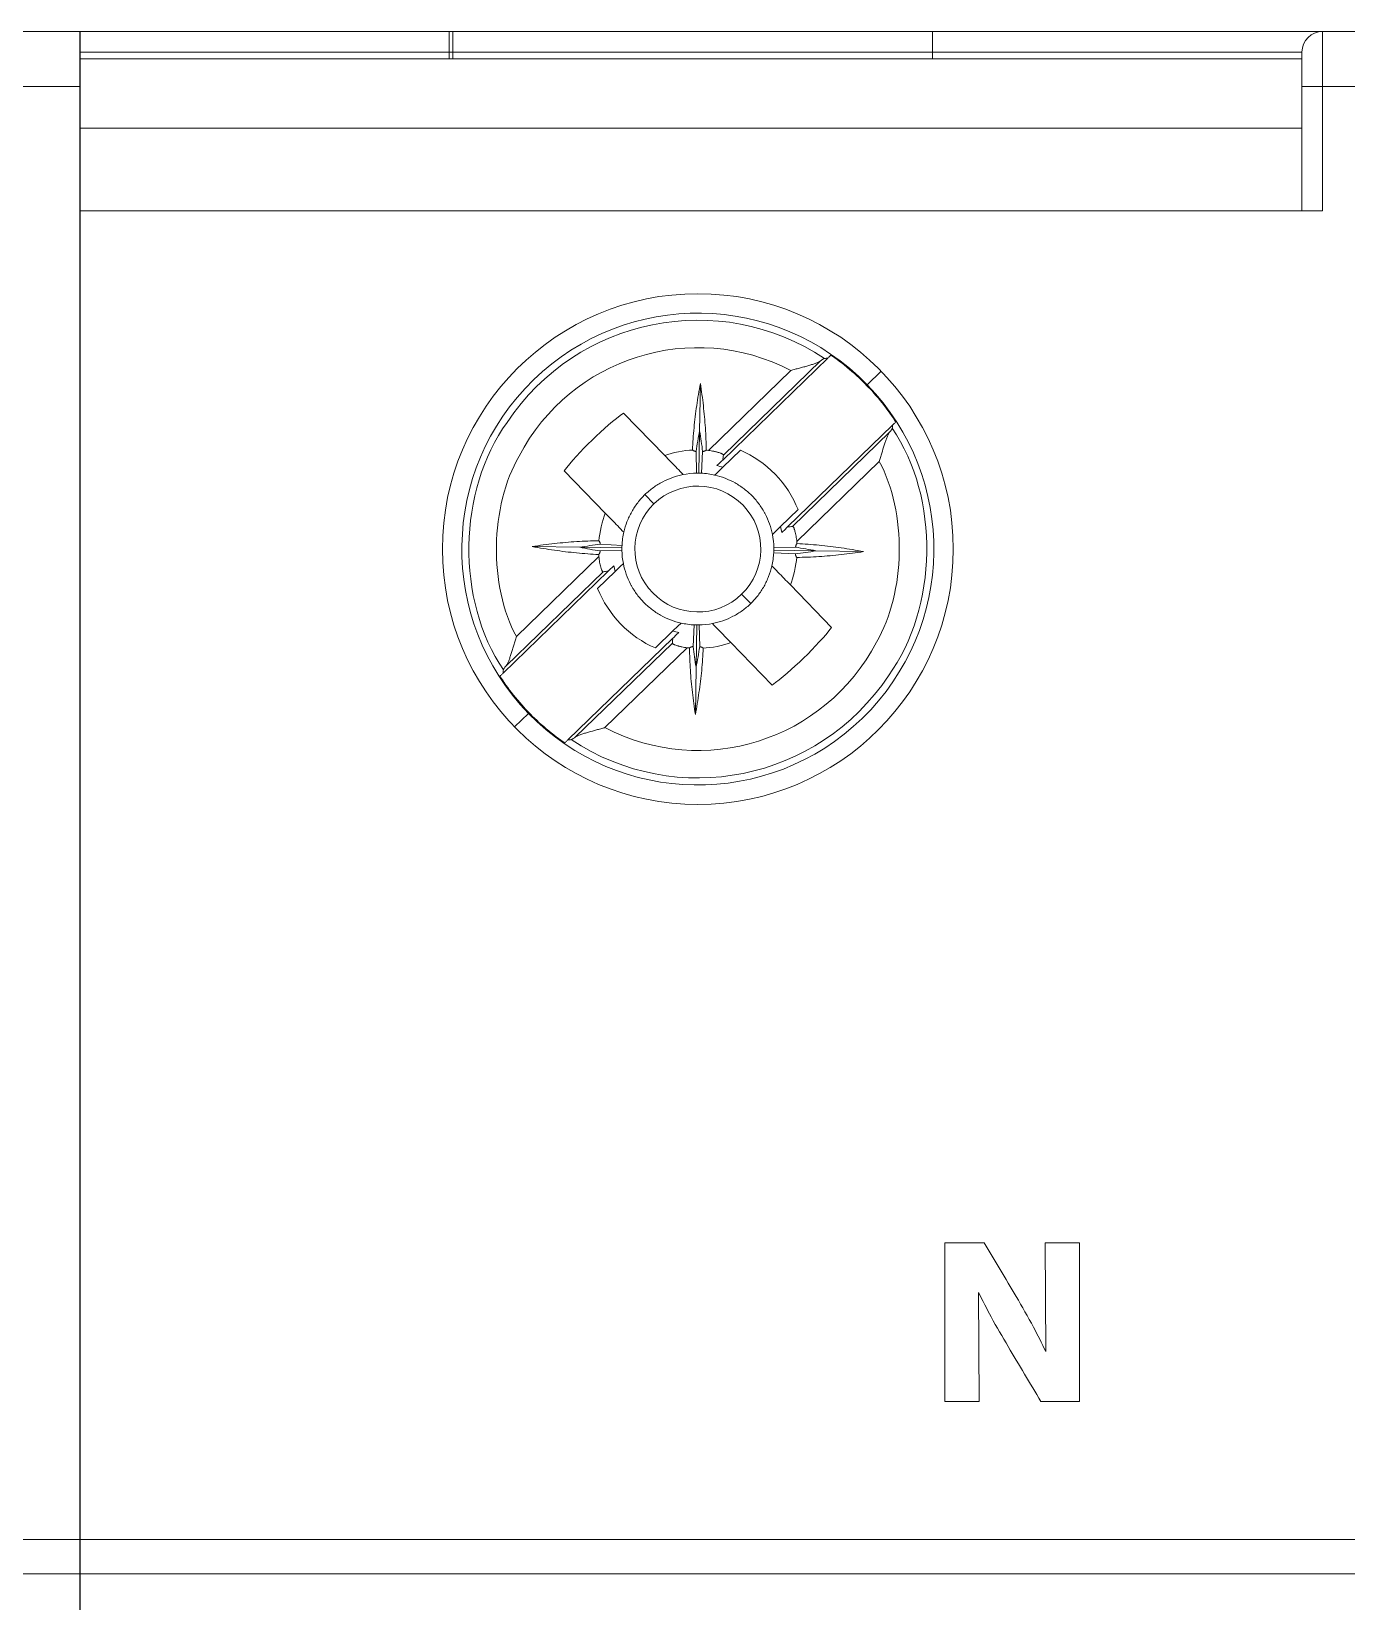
# Model space of a CAD drawing. Header units: millimetres. Extents: x 4137 to 6698, y 1400 to 3585.
# Drawn here: x 4492.86 to 4511.91, y 2843.81 to 2866.57 of the extents above; entities that cross this region are included whole.
import ezdxf

# ---------------------------------------------------------------- set-up
doc = ezdxf.new("R2010")
doc.units = ezdxf.units.MM
doc.layers.add('000-PI-Oprema', color=30, linetype='Continuous', lineweight=5)

msp = doc.modelspace()

# ---------------------------------------------------------------- linework, layer by layer
at = {"layer": '000-PI-Oprema', "color": 0, "linetype": 'ByBlock', "lineweight": 0, "ltscale": 0.25}
for p, q in [((4476.167, 2866.566), (4493.57, 2866.566)), ((4493.565, 2866.566), (4498.916, 2866.566)), ((4493.565, 2866.265), (4493.565, 2866.566)), ((4493.57, 2866.566), (4493.57, 2865.766)), ((4498.916, 2866.265), (4498.916, 2866.566)), ((4498.916, 2866.566), (4498.966, 2866.566)), ((4498.966, 2866.566), (4498.966, 2866.265)), ((4498.966, 2866.566), (4505.917, 2866.566)), ((4505.917, 2866.566), (4505.917, 2866.265)), ((4505.917, 2866.566), (4511.567, 2866.566)), ((4511.567, 2866.566), (4511.567, 2865.766)), ((4511.567, 2866.566), (4528.97, 2866.566)), ((4498.916, 2866.265), (4493.565, 2866.265)), ((4493.565, 2866.166), (4493.565, 2866.265)), ((4498.916, 2866.265), (4498.916, 2866.166)), ((4498.966, 2866.265), (4498.916, 2866.265)), ((4498.966, 2866.265), (4498.966, 2866.166)), ((4505.917, 2866.265), (4498.966, 2866.265)), ((4511.268, 2866.265), (4505.917, 2866.265)), ((4505.917, 2866.166), (4505.917, 2866.265)), ((4511.268, 2865.766), (4511.268, 2866.265)), ((4493.565, 2865.165), (4493.565, 2866.166)), ((4493.565, 2866.166), (4511.268, 2866.166)), ((4511.268, 2866.166), (4511.268, 2865.165)), ((4493.57, 2865.766), (4476.167, 2865.766)), ((4493.57, 2844.713), (4493.57, 2865.766)), ((4511.567, 2865.766), (4511.268, 2865.766)), ((4528.97, 2865.766), (4511.567, 2865.766)), ((4511.567, 2865.766), (4511.567, 2863.965)), ((4493.565, 2863.965), (4493.565, 2865.165)), ((4511.268, 2865.165), (4493.565, 2865.165)), ((4511.268, 2863.965), (4511.268, 2865.165)), ((4493.565, 2844.713), (4493.565, 2863.965)), ((4493.565, 2863.965), (4511.567, 2863.965)), ((4493.565, 2863.965), (4511.268, 2863.965)), ((4502.876, 2860.354), (4504.398, 2861.831)), ((4504.292, 2861.791), (4502.887, 2860.427)), ((4502.542, 2860.775), (4502.553, 2861.465)), ((4502.669, 2860.494), (4503.864, 2861.653)), ((4504.961, 2861.437), (4504.97, 2861.445)), ((4505.172, 2861.641), (4504.97, 2861.445)), ((4501.44, 2861.036), (4502.038, 2860.42)), ((4502.533, 2860.165), (4502.542, 2860.775)), ((4503.817, 2859.386), (4505.338, 2860.862)), ((4505.295, 2860.757), (4503.89, 2859.393)), ((4502.496, 2860.165), (4502.49, 2860.479)), ((4502.585, 2860.478), (4502.57, 2860.163)), ((4503.132, 2860.498), (4502.878, 2860.252)), ((4503.95, 2859.174), (4505.144, 2860.333)), ((4500.579, 2860.2), (4501.176, 2859.584)), ((4501.75, 2859.854), (4501.881, 2859.719)), ((4503.714, 2859.39), (4503.968, 2859.636)), ((4499.889, 2857.797), (4501.083, 2858.955)), ((4500.116, 2859.101), (4500.806, 2859.091)), ((4500.806, 2859.091), (4501.416, 2859.081)), ((4501.416, 2859.044), (4501.102, 2859.038)), ((4501.103, 2859.134), (4501.418, 2859.118)), ((4503.93, 2858.996), (4503.615, 2859.011)), ((4503.616, 2859.085), (4503.931, 2859.091)), ((4503.617, 2859.048), (4504.227, 2859.039)), ((4504.227, 2859.039), (4504.916, 2859.028)), ((4499.695, 2857.268), (4501.216, 2858.744)), ((4501.143, 2858.736), (4499.738, 2857.372)), ((4501.319, 2858.739), (4501.065, 2858.493)), ((4503.857, 2858.545), (4504.454, 2857.929)), ((4503.283, 2858.275), (4503.151, 2858.41)), ((4501.901, 2857.631), (4502.155, 2857.878)), ((4502.447, 2857.651), (4502.463, 2857.966)), ((4502.49, 2857.354), (4502.5, 2857.965)), ((4502.537, 2857.965), (4502.543, 2857.65)), ((4500.635, 2856.298), (4502.156, 2857.775)), ((4502.147, 2857.702), (4500.741, 2856.338)), ((4501.169, 2856.477), (4502.364, 2857.635)), ((4502.995, 2857.709), (4503.593, 2857.094)), ((4502.48, 2856.665), (4502.49, 2857.354)), ((4499.86, 2856.488), (4500.063, 2856.684)), ((4500.071, 2856.693), (4500.063, 2856.684)), ((4506.093, 2849.013), (4506.664, 2849.013)), ((4506.093, 2846.713), (4506.093, 2849.013)), ((4507.549, 2849.013), (4508.047, 2849.013)), ((4507.557, 2847.437), (4507.549, 2849.013)), ((4508.047, 2849.013), (4508.047, 2846.713)), ((4506.583, 2848.294), (4506.591, 2846.713)), ((4506.591, 2846.713), (4506.093, 2846.713)), ((4506.093, 2846.713), (4506.591, 2846.713)), ((4507.486, 2846.713), (4508.047, 2846.713)), ((4508.047, 2846.713), (4507.486, 2846.713)), ((4458.165, 2844.713), (4493.57, 2844.713)), ((4493.565, 2844.713), (4528.97, 2844.713)), ((4493.565, 2844.213), (4493.565, 2844.713)), ((4493.57, 2844.713), (4493.57, 2844.213)), ((4458.165, 2844.213), (4493.57, 2844.213)), ((4493.565, 2843.413), (4493.565, 2844.213)), ((4493.565, 2844.213), (4528.97, 2844.213)), ((4493.57, 2844.213), (4493.57, 2843.413))]:
    msp.add_line(p, q, dxfattribs=at)
for points in [[(4511.567, 2866.566), (4511.402, 2866.566), (4511.268, 2866.431), (4511.268, 2866.265)], [(4499.754, 2860.9), (4500.768, 2862.426), (4502.827, 2862.84), (4504.352, 2861.827)], [(4504.97, 2861.445), (4503.655, 2862.8), (4501.491, 2862.833), (4500.136, 2861.518)], [(4499.929, 2860.412), (4500.672, 2861.841), (4502.434, 2862.397), (4503.864, 2861.653)], [(4503.864, 2861.653), (4503.884, 2861.658), (4503.905, 2861.664), (4503.926, 2861.67)], [(4503.926, 2861.67), (4503.946, 2861.675), (4503.967, 2861.681), (4503.988, 2861.687)], [(4503.988, 2861.687), (4504.009, 2861.692), (4504.029, 2861.698), (4504.05, 2861.703)], [(4504.05, 2861.703), (4504.07, 2861.709), (4504.09, 2861.714), (4504.11, 2861.72)], [(4504.11, 2861.72), (4504.129, 2861.725), (4504.147, 2861.731), (4504.165, 2861.737)], [(4504.165, 2861.737), (4504.183, 2861.743), (4504.2, 2861.748), (4504.216, 2861.754)], [(4504.216, 2861.754), (4504.232, 2861.76), (4504.247, 2861.766), (4504.259, 2861.772)], [(4504.259, 2861.772), (4504.272, 2861.778), (4504.283, 2861.784), (4504.292, 2861.791)], [(4504.292, 2861.791), (4504.307, 2861.802), (4504.32, 2861.811), (4504.329, 2861.817)], [(4504.329, 2861.817), (4504.335, 2861.82), (4504.339, 2861.822), (4504.343, 2861.824)], [(4504.343, 2861.824), (4504.347, 2861.825), (4504.349, 2861.826), (4504.352, 2861.827)], [(4504.375, 2861.829), (4504.367, 2861.828), (4504.36, 2861.827), (4504.352, 2861.827)], [(4504.398, 2861.831), (4504.39, 2861.83), (4504.382, 2861.83), (4504.375, 2861.829)], [(4504.443, 2861.874), (4504.438, 2861.869), (4504.433, 2861.865), (4504.428, 2861.86)], [(4504.961, 2861.437), (4504.843, 2861.567), (4504.591, 2861.779), (4504.443, 2861.874)], [(4500.136, 2861.518), (4498.781, 2860.203), (4498.748, 2858.039), (4500.063, 2856.684)], [(4502.5, 2861.143), (4502.515, 2861.251), (4502.532, 2861.358), (4502.553, 2861.465)], [(4502.553, 2861.465), (4502.57, 2861.357), (4502.584, 2861.249), (4502.596, 2861.142)], [(4504.897, 2856.611), (4506.252, 2857.926), (4506.285, 2860.09), (4504.97, 2861.445)], [(4505.383, 2860.905), (4505.292, 2861.056), (4505.088, 2861.314), (4504.961, 2861.437)], [(4500.579, 2860.2), (4500.768, 2860.451), (4501.183, 2860.854), (4501.44, 2861.036)], [(4502.461, 2860.821), (4502.472, 2860.929), (4502.484, 2861.036), (4502.5, 2861.143)], [(4502.596, 2861.142), (4502.608, 2861.034), (4502.618, 2860.927), (4502.625, 2860.819)], [(4499.7, 2857.314), (4499.013, 2858.319), (4499.037, 2859.916), (4499.754, 2860.9)], [(4502.438, 2860.5), (4502.443, 2860.607), (4502.451, 2860.714), (4502.461, 2860.821)], [(4502.542, 2860.775), (4502.532, 2860.726), (4502.522, 2860.677), (4502.514, 2860.628)], [(4502.542, 2860.775), (4502.551, 2860.726), (4502.559, 2860.676), (4502.566, 2860.626)], [(4502.625, 2860.819), (4502.632, 2860.712), (4502.636, 2860.604), (4502.638, 2860.497)], [(4505.295, 2860.757), (4505.288, 2860.747), (4505.281, 2860.735), (4505.274, 2860.722)], [(4505.333, 2860.815), (4506.02, 2859.81), (4505.996, 2858.214), (4505.278, 2857.229)], [(4505.311, 2860.777), (4505.306, 2860.771), (4505.301, 2860.764), (4505.295, 2860.757)], [(4505.322, 2860.794), (4505.319, 2860.789), (4505.315, 2860.784), (4505.311, 2860.777)], [(4505.333, 2860.815), (4505.332, 2860.811), (4505.328, 2860.804), (4505.322, 2860.794)], [(4505.333, 2860.815), (4505.334, 2860.823), (4505.335, 2860.831), (4505.335, 2860.839)], [(4505.335, 2860.839), (4505.337, 2860.846), (4505.337, 2860.854), (4505.338, 2860.862)], [(4505.338, 2860.862), (4505.343, 2860.867), (4505.348, 2860.871), (4505.353, 2860.876)], [(4505.353, 2860.876), (4505.358, 2860.881), (4505.363, 2860.886), (4505.368, 2860.891)], [(4505.368, 2860.891), (4505.373, 2860.896), (4505.378, 2860.9), (4505.383, 2860.905)], [(4502.514, 2860.628), (4502.505, 2860.578), (4502.497, 2860.529), (4502.49, 2860.479)], [(4502.566, 2860.626), (4502.574, 2860.577), (4502.58, 2860.528), (4502.585, 2860.478)], [(4505.216, 2860.569), (4505.204, 2860.531), (4505.193, 2860.492), (4505.181, 2860.453)], [(4505.226, 2860.598), (4505.223, 2860.588), (4505.22, 2860.579), (4505.216, 2860.569)], [(4505.235, 2860.625), (4505.232, 2860.616), (4505.228, 2860.607), (4505.226, 2860.598)], [(4505.254, 2860.676), (4505.247, 2860.66), (4505.241, 2860.643), (4505.235, 2860.625)], [(4505.264, 2860.7), (4505.26, 2860.693), (4505.257, 2860.684), (4505.254, 2860.676)], [(4505.274, 2860.722), (4505.271, 2860.715), (4505.267, 2860.708), (4505.264, 2860.7)], [(4499.889, 2857.797), (4499.487, 2858.523), (4499.505, 2859.698), (4499.929, 2860.412)], [(4502.438, 2860.5), (4502.33, 2860.498), (4502.138, 2860.46), (4502.038, 2860.42)], [(4502.129, 2860.326), (4502.099, 2860.357), (4502.068, 2860.388), (4502.038, 2860.42)], [(4502.217, 2860.234), (4502.188, 2860.265), (4502.159, 2860.295), (4502.129, 2860.326)], [(4502.444, 2860.496), (4502.442, 2860.497), (4502.44, 2860.498), (4502.438, 2860.5)], [(4502.451, 2860.491), (4502.449, 2860.493), (4502.446, 2860.494), (4502.444, 2860.496)], [(4502.459, 2860.488), (4502.456, 2860.489), (4502.453, 2860.49), (4502.451, 2860.491)], [(4502.467, 2860.485), (4502.464, 2860.486), (4502.461, 2860.487), (4502.459, 2860.488)], [(4502.477, 2860.482), (4502.474, 2860.482), (4502.47, 2860.484), (4502.467, 2860.485)], [(4502.49, 2860.479), (4502.485, 2860.48), (4502.481, 2860.481), (4502.477, 2860.482)], [(4502.598, 2860.48), (4502.594, 2860.479), (4502.59, 2860.478), (4502.585, 2860.478)], [(4502.608, 2860.482), (4502.605, 2860.482), (4502.602, 2860.481), (4502.598, 2860.48)], [(4502.617, 2860.486), (4502.614, 2860.485), (4502.612, 2860.484), (4502.608, 2860.482)], [(4502.625, 2860.489), (4502.623, 2860.488), (4502.62, 2860.487), (4502.617, 2860.486)], [(4502.632, 2860.493), (4502.63, 2860.491), (4502.627, 2860.49), (4502.625, 2860.489)], [(4502.638, 2860.497), (4502.636, 2860.496), (4502.634, 2860.494), (4502.632, 2860.493)], [(4502.669, 2860.494), (4502.661, 2860.495), (4502.646, 2860.496), (4502.638, 2860.497)], [(4502.748, 2860.482), (4502.723, 2860.487), (4502.696, 2860.491), (4502.669, 2860.494)], [(4502.767, 2860.478), (4502.761, 2860.479), (4502.755, 2860.48), (4502.748, 2860.482)], [(4502.786, 2860.473), (4502.78, 2860.475), (4502.774, 2860.476), (4502.767, 2860.478)], [(4502.803, 2860.468), (4502.797, 2860.47), (4502.791, 2860.471), (4502.786, 2860.473)], [(4502.835, 2860.314), (4502.821, 2860.301), (4502.807, 2860.288), (4502.793, 2860.274)], [(4502.819, 2860.463), (4502.814, 2860.465), (4502.809, 2860.467), (4502.803, 2860.468)], [(4502.848, 2860.453), (4502.839, 2860.456), (4502.83, 2860.46), (4502.819, 2860.463)], [(4502.876, 2860.354), (4502.862, 2860.341), (4502.849, 2860.327), (4502.835, 2860.314)], [(4502.86, 2860.448), (4502.856, 2860.449), (4502.852, 2860.451), (4502.848, 2860.453)], [(4502.869, 2860.443), (4502.867, 2860.445), (4502.863, 2860.446), (4502.86, 2860.448)], [(4502.877, 2860.438), (4502.875, 2860.44), (4502.872, 2860.441), (4502.869, 2860.443)], [(4502.876, 2860.354), (4502.878, 2860.367), (4502.88, 2860.378), (4502.881, 2860.391)], [(4502.882, 2860.434), (4502.881, 2860.435), (4502.879, 2860.437), (4502.877, 2860.438)], [(4502.881, 2860.391), (4502.883, 2860.403), (4502.884, 2860.415), (4502.887, 2860.427)], [(4502.887, 2860.427), (4502.887, 2860.429), (4502.885, 2860.432), (4502.882, 2860.434)], [(4503.635, 2860.15), (4503.491, 2860.299), (4503.317, 2860.418), (4503.132, 2860.498)], [(4505.144, 2860.333), (4505.546, 2859.606), (4505.528, 2858.432), (4505.104, 2857.717)], [(4505.153, 2860.363), (4505.15, 2860.353), (4505.147, 2860.343), (4505.144, 2860.333)], [(4505.162, 2860.393), (4505.16, 2860.383), (4505.156, 2860.373), (4505.153, 2860.363)], [(4505.181, 2860.453), (4505.175, 2860.433), (4505.169, 2860.413), (4505.162, 2860.393)], [(4502.152, 2860.102), (4502.103, 2860.085), (4502.055, 2860.064), (4502.008, 2860.039)], [(4502.305, 2860.144), (4502.253, 2860.134), (4502.202, 2860.12), (4502.152, 2860.102)], [(4502.305, 2860.144), (4502.276, 2860.174), (4502.247, 2860.204), (4502.217, 2860.234)], [(4502.496, 2860.165), (4502.446, 2860.165), (4502.354, 2860.155), (4502.305, 2860.144)], [(4502.533, 2860.165), (4502.524, 2860.165), (4502.505, 2860.165), (4502.496, 2860.165)], [(4502.57, 2860.163), (4502.561, 2860.164), (4502.542, 2860.165), (4502.533, 2860.165)], [(4502.76, 2860.137), (4502.712, 2860.15), (4502.62, 2860.162), (4502.57, 2860.163)], [(4502.819, 2860.194), (4502.799, 2860.175), (4502.78, 2860.156), (4502.76, 2860.137)], [(4502.913, 2860.09), (4502.863, 2860.11), (4502.812, 2860.126), (4502.76, 2860.137)], [(4502.878, 2860.252), (4502.857, 2860.258), (4502.815, 2860.269), (4502.793, 2860.274)], [(4502.878, 2860.252), (4502.858, 2860.232), (4502.838, 2860.213), (4502.819, 2860.194)], [(4503.056, 2860.023), (4503.011, 2860.048), (4502.963, 2860.071), (4502.913, 2860.09)], [(4503.968, 2859.636), (4503.893, 2859.824), (4503.779, 2860.002), (4503.635, 2860.15)], [(4501.75, 2859.854), (4501.712, 2859.817), (4501.677, 2859.778), (4501.645, 2859.736)], [(4501.872, 2859.956), (4501.829, 2859.925), (4501.789, 2859.891), (4501.75, 2859.854)], [(4501.938, 2860), (4501.916, 2859.986), (4501.894, 2859.972), (4501.872, 2859.956)], [(4503.171, 2859.7), (4502.82, 2860.061), (4502.243, 2860.07), (4501.881, 2859.719)], [(4502.008, 2860.039), (4501.984, 2860.027), (4501.961, 2860.014), (4501.938, 2860)], [(4503.188, 2859.935), (4503.146, 2859.968), (4503.102, 2859.997), (4503.056, 2860.023)], [(4503.25, 2859.885), (4503.23, 2859.902), (4503.209, 2859.92), (4503.188, 2859.935)], [(4503.307, 2859.83), (4503.288, 2859.849), (4503.27, 2859.867), (4503.25, 2859.885)], [(4501.645, 2859.736), (4501.613, 2859.694), (4501.584, 2859.65), (4501.558, 2859.604)], [(4503.151, 2858.41), (4503.513, 2858.761), (4503.522, 2859.338), (4503.171, 2859.7)], [(4503.408, 2859.709), (4503.377, 2859.752), (4503.343, 2859.792), (4503.307, 2859.83)], [(4503.452, 2859.643), (4503.438, 2859.665), (4503.423, 2859.687), (4503.408, 2859.709)], [(4503.472, 2859.609), (4503.466, 2859.62), (4503.459, 2859.632), (4503.452, 2859.643)], [(4501.176, 2859.584), (4501.133, 2859.485), (4501.089, 2859.295), (4501.084, 2859.186)], [(4501.356, 2859.399), (4501.385, 2859.368), (4501.415, 2859.339), (4501.444, 2859.308)], [(4501.49, 2859.461), (4501.471, 2859.411), (4501.455, 2859.361), (4501.444, 2859.308)], [(4501.522, 2859.534), (4501.51, 2859.51), (4501.5, 2859.485), (4501.49, 2859.461)], [(4501.558, 2859.604), (4501.545, 2859.581), (4501.533, 2859.557), (4501.522, 2859.534)], [(4503.491, 2859.574), (4503.485, 2859.585), (4503.479, 2859.597), (4503.472, 2859.609)], [(4503.554, 2859.429), (4503.537, 2859.479), (4503.516, 2859.527), (4503.491, 2859.574)], [(4503.596, 2859.276), (4503.586, 2859.328), (4503.572, 2859.379), (4503.554, 2859.429)], [(4503.655, 2859.333), (4503.674, 2859.352), (4503.694, 2859.371), (4503.714, 2859.39)], [(4503.734, 2859.305), (4503.73, 2859.327), (4503.72, 2859.369), (4503.714, 2859.39)], [(4503.853, 2859.389), (4503.841, 2859.388), (4503.828, 2859.387), (4503.817, 2859.386)], [(4503.89, 2859.393), (4503.877, 2859.392), (4503.865, 2859.39), (4503.853, 2859.389)], [(4503.896, 2859.389), (4503.894, 2859.392), (4503.891, 2859.393), (4503.89, 2859.393)], [(4503.905, 2859.376), (4503.902, 2859.381), (4503.899, 2859.386), (4503.896, 2859.389)], [(4500.439, 2859.144), (4500.547, 2859.156), (4500.654, 2859.166), (4500.762, 2859.173)], [(4500.762, 2859.173), (4500.869, 2859.18), (4500.977, 2859.184), (4501.084, 2859.186)], [(4501.084, 2859.186), (4501.085, 2859.184), (4501.087, 2859.182), (4501.088, 2859.18)], [(4501.088, 2859.18), (4501.09, 2859.178), (4501.091, 2859.175), (4501.092, 2859.173)], [(4501.092, 2859.173), (4501.093, 2859.171), (4501.094, 2859.168), (4501.096, 2859.165)], [(4501.096, 2859.165), (4501.096, 2859.163), (4501.098, 2859.16), (4501.099, 2859.157)], [(4501.418, 2859.118), (4501.419, 2859.168), (4501.431, 2859.261), (4501.444, 2859.308)], [(4503.596, 2859.276), (4503.615, 2859.295), (4503.635, 2859.314), (4503.655, 2859.333)], [(4503.616, 2859.085), (4503.617, 2859.135), (4503.607, 2859.228), (4503.596, 2859.276)], [(4503.734, 2859.305), (4503.747, 2859.318), (4503.761, 2859.332), (4503.775, 2859.345)], [(4503.775, 2859.345), (4503.789, 2859.358), (4503.803, 2859.372), (4503.817, 2859.386)], [(4503.91, 2859.366), (4503.908, 2859.369), (4503.906, 2859.372), (4503.905, 2859.376)], [(4503.914, 2859.354), (4503.912, 2859.358), (4503.911, 2859.362), (4503.91, 2859.366)], [(4503.919, 2859.34), (4503.917, 2859.345), (4503.916, 2859.349), (4503.914, 2859.354)], [(4503.923, 2859.325), (4503.922, 2859.33), (4503.921, 2859.335), (4503.919, 2859.34)], [(4503.932, 2859.291), (4503.93, 2859.303), (4503.927, 2859.314), (4503.923, 2859.325)], [(4503.94, 2859.253), (4503.938, 2859.266), (4503.935, 2859.279), (4503.932, 2859.291)], [(4503.95, 2859.174), (4503.948, 2859.201), (4503.944, 2859.228), (4503.94, 2859.253)], [(4503.952, 2859.143), (4503.951, 2859.151), (4503.95, 2859.166), (4503.95, 2859.174)], [(4500.116, 2859.101), (4500.224, 2859.118), (4500.332, 2859.132), (4500.439, 2859.144)], [(4500.438, 2859.048), (4500.33, 2859.063), (4500.223, 2859.081), (4500.116, 2859.101)], [(4500.76, 2859.009), (4500.652, 2859.02), (4500.545, 2859.032), (4500.438, 2859.048)], [(4501.081, 2858.986), (4500.974, 2858.991), (4500.867, 2858.999), (4500.76, 2859.009)], [(4500.806, 2859.091), (4500.855, 2859.099), (4500.905, 2859.107), (4500.954, 2859.115)], [(4500.806, 2859.091), (4500.855, 2859.08), (4500.904, 2859.071), (4500.953, 2859.062)], [(4500.953, 2859.062), (4501.003, 2859.053), (4501.052, 2859.045), (4501.102, 2859.038)], [(4500.954, 2859.115), (4501.004, 2859.122), (4501.053, 2859.128), (4501.103, 2859.134)], [(4501.081, 2858.986), (4501.081, 2858.978), (4501.083, 2858.963), (4501.083, 2858.955)], [(4501.083, 2858.955), (4501.085, 2858.928), (4501.089, 2858.902), (4501.093, 2858.876)], [(4501.093, 2859.007), (4501.092, 2859.004), (4501.091, 2859.002), (4501.09, 2858.999)], [(4501.096, 2859.016), (4501.095, 2859.012), (4501.094, 2859.009), (4501.093, 2859.007)], [(4501.099, 2859.026), (4501.099, 2859.022), (4501.097, 2859.018), (4501.096, 2859.016)], [(4501.102, 2859.038), (4501.101, 2859.033), (4501.1, 2859.029), (4501.099, 2859.026)], [(4501.418, 2859.118), (4501.417, 2859.109), (4501.416, 2859.091), (4501.416, 2859.081)], [(4501.416, 2859.081), (4501.416, 2859.072), (4501.416, 2859.053), (4501.416, 2859.044)], [(4501.437, 2858.853), (4501.426, 2858.902), (4501.416, 2858.995), (4501.416, 2859.044)], [(4503.589, 2858.821), (4503.601, 2858.869), (4503.614, 2858.961), (4503.615, 2859.011)], [(4503.615, 2859.011), (4503.616, 2859.02), (4503.616, 2859.039), (4503.617, 2859.048)], [(4503.617, 2859.048), (4503.617, 2859.057), (4503.617, 2859.076), (4503.616, 2859.085)], [(4503.857, 2858.545), (4503.9, 2858.644), (4503.943, 2858.835), (4503.949, 2858.943)], [(4504.079, 2859.015), (4504.029, 2859.007), (4503.979, 2859.001), (4503.93, 2858.996)], [(4503.931, 2859.091), (4503.932, 2859.095), (4503.933, 2859.1), (4503.934, 2859.104)], [(4504.079, 2859.067), (4504.03, 2859.076), (4503.981, 2859.084), (4503.931, 2859.091)], [(4503.934, 2859.104), (4503.935, 2859.107), (4503.935, 2859.111), (4503.937, 2859.114)], [(4503.937, 2858.964), (4503.936, 2858.967), (4503.935, 2858.969), (4503.935, 2858.973)], [(4503.937, 2859.114), (4503.937, 2859.117), (4503.939, 2859.12), (4503.94, 2859.122)], [(4503.941, 2858.956), (4503.939, 2858.958), (4503.938, 2858.961), (4503.937, 2858.964)], [(4503.94, 2859.122), (4503.941, 2859.125), (4503.942, 2859.128), (4503.943, 2859.13)], [(4503.944, 2858.949), (4503.943, 2858.951), (4503.942, 2858.954), (4503.941, 2858.956)], [(4503.943, 2859.13), (4503.945, 2859.132), (4503.946, 2859.135), (4503.948, 2859.137)], [(4503.949, 2858.943), (4503.947, 2858.945), (4503.946, 2858.947), (4503.944, 2858.949)], [(4503.948, 2859.137), (4503.949, 2859.139), (4503.95, 2859.141), (4503.952, 2859.143)], [(4504.271, 2858.956), (4504.163, 2858.949), (4504.056, 2858.945), (4503.949, 2858.943)], [(4503.952, 2859.143), (4504.059, 2859.138), (4504.166, 2859.13), (4504.274, 2859.12)], [(4504.227, 2859.039), (4504.178, 2859.049), (4504.129, 2859.059), (4504.079, 2859.067)], [(4504.227, 2859.039), (4504.178, 2859.03), (4504.128, 2859.022), (4504.079, 2859.015)], [(4504.594, 2858.985), (4504.486, 2858.973), (4504.379, 2858.963), (4504.271, 2858.956)], [(4504.274, 2859.12), (4504.381, 2859.109), (4504.488, 2859.097), (4504.595, 2859.082)], [(4504.916, 2859.028), (4504.809, 2859.011), (4504.701, 2858.997), (4504.594, 2858.985)], [(4504.595, 2859.082), (4504.702, 2859.066), (4504.81, 2859.049), (4504.916, 2859.028)], [(4501.093, 2858.876), (4501.095, 2858.863), (4501.098, 2858.85), (4501.101, 2858.838)], [(4501.101, 2858.838), (4501.103, 2858.826), (4501.106, 2858.815), (4501.109, 2858.804)], [(4501.109, 2858.804), (4501.111, 2858.799), (4501.112, 2858.794), (4501.114, 2858.789)], [(4501.114, 2858.789), (4501.115, 2858.784), (4501.117, 2858.78), (4501.118, 2858.776)], [(4501.118, 2858.776), (4501.12, 2858.771), (4501.122, 2858.768), (4501.123, 2858.764)], [(4501.123, 2858.764), (4501.125, 2858.76), (4501.127, 2858.756), (4501.128, 2858.754)], [(4501.128, 2858.754), (4501.131, 2858.748), (4501.134, 2858.743), (4501.136, 2858.74)], [(4501.136, 2858.74), (4501.139, 2858.737), (4501.141, 2858.736), (4501.143, 2858.736)], [(4501.143, 2858.736), (4501.156, 2858.737), (4501.168, 2858.739), (4501.18, 2858.74)], [(4501.18, 2858.74), (4501.192, 2858.741), (4501.204, 2858.743), (4501.216, 2858.744)], [(4501.258, 2858.784), (4501.244, 2858.771), (4501.23, 2858.757), (4501.216, 2858.744)], [(4501.299, 2858.824), (4501.285, 2858.811), (4501.272, 2858.798), (4501.258, 2858.784)], [(4501.299, 2858.824), (4501.303, 2858.803), (4501.313, 2858.761), (4501.319, 2858.739)], [(4501.378, 2858.796), (4501.359, 2858.778), (4501.339, 2858.759), (4501.319, 2858.739)], [(4501.437, 2858.853), (4501.418, 2858.834), (4501.398, 2858.815), (4501.378, 2858.796)], [(4501.437, 2858.853), (4501.447, 2858.801), (4501.461, 2858.75), (4501.479, 2858.7)], [(4503.542, 2858.669), (4503.562, 2858.718), (4503.578, 2858.769), (4503.589, 2858.821)], [(4503.677, 2858.73), (4503.647, 2858.761), (4503.618, 2858.791), (4503.589, 2858.821)], [(4503.766, 2858.639), (4503.736, 2858.67), (4503.706, 2858.7), (4503.677, 2858.73)], [(4501.065, 2858.493), (4501.14, 2858.305), (4501.254, 2858.128), (4501.398, 2857.979)], [(4501.479, 2858.7), (4501.496, 2858.651), (4501.517, 2858.603), (4501.542, 2858.556)], [(4501.542, 2858.556), (4501.548, 2858.544), (4501.554, 2858.532), (4501.561, 2858.521)], [(4501.561, 2858.521), (4501.567, 2858.509), (4501.574, 2858.497), (4501.581, 2858.486)], [(4501.581, 2858.486), (4501.595, 2858.464), (4501.61, 2858.442), (4501.625, 2858.42)], [(4503.388, 2858.393), (4503.42, 2858.435), (4503.449, 2858.479), (4503.475, 2858.525)], [(4503.475, 2858.525), (4503.488, 2858.548), (4503.5, 2858.572), (4503.511, 2858.596)], [(4503.511, 2858.596), (4503.522, 2858.62), (4503.533, 2858.644), (4503.542, 2858.669)], [(4503.857, 2858.545), (4503.826, 2858.577), (4503.796, 2858.608), (4503.766, 2858.639)], [(4501.625, 2858.42), (4501.656, 2858.378), (4501.69, 2858.337), (4501.726, 2858.299)], [(4501.726, 2858.299), (4501.744, 2858.28), (4501.763, 2858.262), (4501.783, 2858.245)], [(4503.161, 2858.173), (4503.203, 2858.204), (4503.244, 2858.238), (4503.283, 2858.275)], [(4503.283, 2858.275), (4503.321, 2858.312), (4503.356, 2858.352), (4503.388, 2858.393)], [(4501.783, 2858.245), (4501.803, 2858.227), (4501.824, 2858.21), (4501.845, 2858.194)], [(4501.845, 2858.194), (4501.887, 2858.161), (4501.931, 2858.132), (4501.977, 2858.107)], [(4501.977, 2858.107), (4502.022, 2858.081), (4502.07, 2858.058), (4502.12, 2858.039)], [(4502.12, 2858.039), (4502.17, 2858.019), (4502.22, 2858.004), (4502.273, 2857.992)], [(4502.728, 2857.985), (4502.78, 2857.995), (4502.831, 2858.009), (4502.88, 2858.027)], [(4502.88, 2858.027), (4502.93, 2858.044), (4502.978, 2858.065), (4503.025, 2858.09)], [(4503.025, 2858.09), (4503.048, 2858.102), (4503.072, 2858.115), (4503.095, 2858.129)], [(4503.095, 2858.129), (4503.117, 2858.143), (4503.139, 2858.158), (4503.161, 2858.173)], [(4499.87, 2857.735), (4499.876, 2857.756), (4499.882, 2857.776), (4499.889, 2857.797)], [(4501.398, 2857.979), (4501.542, 2857.831), (4501.716, 2857.711), (4501.901, 2857.631)], [(4502.155, 2857.878), (4502.175, 2857.897), (4502.194, 2857.916), (4502.214, 2857.935)], [(4502.155, 2857.878), (4502.176, 2857.871), (4502.218, 2857.86), (4502.24, 2857.855)], [(4502.156, 2857.775), (4502.171, 2857.788), (4502.184, 2857.802), (4502.198, 2857.815)], [(4502.198, 2857.815), (4502.212, 2857.828), (4502.226, 2857.842), (4502.24, 2857.855)], [(4502.214, 2857.935), (4502.233, 2857.954), (4502.253, 2857.973), (4502.273, 2857.992)], [(4502.463, 2857.966), (4502.413, 2857.967), (4502.321, 2857.98), (4502.273, 2857.992)], [(4502.463, 2857.966), (4502.472, 2857.966), (4502.49, 2857.965), (4502.5, 2857.965)], [(4502.5, 2857.965), (4502.509, 2857.964), (4502.528, 2857.964), (4502.537, 2857.965)], [(4502.728, 2857.985), (4502.679, 2857.974), (4502.586, 2857.964), (4502.537, 2857.965)], [(4502.728, 2857.985), (4502.757, 2857.955), (4502.786, 2857.925), (4502.816, 2857.895)], [(4502.816, 2857.895), (4502.844, 2857.865), (4502.874, 2857.834), (4502.904, 2857.803)], [(4502.904, 2857.803), (4502.934, 2857.772), (4502.964, 2857.741), (4502.995, 2857.709)], [(4504.454, 2857.929), (4504.265, 2857.678), (4503.849, 2857.275), (4503.593, 2857.094)], [(4499.813, 2857.551), (4499.82, 2857.571), (4499.826, 2857.591), (4499.832, 2857.611)], [(4499.832, 2857.611), (4499.838, 2857.631), (4499.845, 2857.652), (4499.851, 2857.673)], [(4499.851, 2857.673), (4499.858, 2857.693), (4499.864, 2857.714), (4499.87, 2857.735)], [(4505.104, 2857.717), (4504.361, 2856.288), (4502.599, 2855.732), (4501.169, 2856.477)], [(4502.151, 2857.738), (4502.15, 2857.726), (4502.148, 2857.714), (4502.147, 2857.702)], [(4502.147, 2857.702), (4502.147, 2857.7), (4502.148, 2857.698), (4502.151, 2857.695)], [(4502.156, 2857.775), (4502.155, 2857.763), (4502.153, 2857.751), (4502.151, 2857.738)], [(4502.151, 2857.695), (4502.152, 2857.694), (4502.154, 2857.693), (4502.156, 2857.691)], [(4502.156, 2857.691), (4502.158, 2857.69), (4502.161, 2857.688), (4502.164, 2857.686)], [(4502.164, 2857.686), (4502.166, 2857.685), (4502.17, 2857.683), (4502.173, 2857.682)], [(4502.173, 2857.682), (4502.177, 2857.68), (4502.181, 2857.678), (4502.185, 2857.676)], [(4502.185, 2857.676), (4502.193, 2857.673), (4502.203, 2857.669), (4502.213, 2857.666)], [(4502.213, 2857.666), (4502.219, 2857.664), (4502.224, 2857.662), (4502.23, 2857.661)], [(4502.23, 2857.661), (4502.235, 2857.659), (4502.242, 2857.658), (4502.247, 2857.656)], [(4502.247, 2857.656), (4502.253, 2857.655), (4502.259, 2857.653), (4502.266, 2857.652)], [(4502.266, 2857.652), (4502.272, 2857.65), (4502.278, 2857.649), (4502.284, 2857.648)], [(4502.284, 2857.648), (4502.31, 2857.642), (4502.337, 2857.638), (4502.364, 2857.635)], [(4502.364, 2857.635), (4502.372, 2857.634), (4502.387, 2857.633), (4502.395, 2857.632)], [(4502.395, 2857.632), (4502.397, 2857.634), (4502.399, 2857.635), (4502.401, 2857.636)], [(4502.401, 2857.636), (4502.403, 2857.638), (4502.406, 2857.639), (4502.408, 2857.64)], [(4502.408, 2857.64), (4502.41, 2857.642), (4502.413, 2857.643), (4502.416, 2857.644)], [(4502.416, 2857.644), (4502.418, 2857.645), (4502.421, 2857.646), (4502.424, 2857.647)], [(4502.424, 2857.647), (4502.428, 2857.648), (4502.431, 2857.649), (4502.435, 2857.649)], [(4502.435, 2857.649), (4502.439, 2857.65), (4502.443, 2857.651), (4502.447, 2857.651)], [(4502.466, 2857.502), (4502.459, 2857.552), (4502.453, 2857.602), (4502.447, 2857.651)], [(4502.519, 2857.502), (4502.528, 2857.551), (4502.536, 2857.6), (4502.543, 2857.65)], [(4502.543, 2857.65), (4502.548, 2857.649), (4502.552, 2857.649), (4502.555, 2857.648)], [(4502.555, 2857.648), (4502.559, 2857.646), (4502.563, 2857.646), (4502.565, 2857.644)], [(4502.595, 2857.629), (4502.59, 2857.522), (4502.582, 2857.415), (4502.572, 2857.307)], [(4502.589, 2857.634), (4502.591, 2857.632), (4502.593, 2857.631), (4502.595, 2857.629)], [(4502.595, 2857.629), (4502.703, 2857.631), (4502.895, 2857.669), (4502.995, 2857.709)], [(4499.71, 2857.335), (4499.714, 2857.34), (4499.718, 2857.346), (4499.722, 2857.352)], [(4499.722, 2857.352), (4499.727, 2857.358), (4499.732, 2857.365), (4499.738, 2857.372)], [(4499.738, 2857.372), (4499.745, 2857.381), (4499.751, 2857.392), (4499.758, 2857.404)], [(4499.758, 2857.404), (4499.764, 2857.417), (4499.77, 2857.431), (4499.776, 2857.446)], [(4499.776, 2857.446), (4499.782, 2857.462), (4499.789, 2857.478), (4499.795, 2857.496)], [(4499.795, 2857.496), (4499.801, 2857.514), (4499.807, 2857.532), (4499.813, 2857.551)], [(4502.49, 2857.354), (4502.482, 2857.403), (4502.474, 2857.453), (4502.466, 2857.502)], [(4502.49, 2857.354), (4502.501, 2857.403), (4502.51, 2857.453), (4502.519, 2857.502)], [(4499.665, 2857.239), (4499.66, 2857.234), (4499.655, 2857.229), (4499.65, 2857.224)], [(4499.65, 2857.224), (4499.741, 2857.073), (4499.945, 2856.816), (4500.071, 2856.693)], [(4499.68, 2857.253), (4499.675, 2857.248), (4499.67, 2857.243), (4499.665, 2857.239)], [(4499.695, 2857.268), (4499.689, 2857.263), (4499.685, 2857.258), (4499.68, 2857.253)], [(4499.697, 2857.291), (4499.696, 2857.283), (4499.696, 2857.275), (4499.695, 2857.268)], [(4499.7, 2857.314), (4499.699, 2857.306), (4499.698, 2857.299), (4499.697, 2857.291)], [(4499.7, 2857.314), (4499.7, 2857.319), (4499.704, 2857.325), (4499.71, 2857.335)], [(4505.278, 2857.229), (4504.265, 2855.704), (4502.206, 2855.289), (4500.681, 2856.303)], [(4502.572, 2857.307), (4502.561, 2857.2), (4502.549, 2857.093), (4502.533, 2856.986)], [(4502.48, 2856.665), (4502.463, 2856.772), (4502.449, 2856.88), (4502.437, 2856.987)], [(4502.533, 2856.986), (4502.518, 2856.879), (4502.5, 2856.771), (4502.48, 2856.665)], [(4500.063, 2856.684), (4501.378, 2855.329), (4503.542, 2855.296), (4504.897, 2856.611)], [(4500.071, 2856.693), (4500.19, 2856.563), (4500.442, 2856.35), (4500.59, 2856.255)], [(4501.049, 2856.444), (4501.009, 2856.433), (4500.97, 2856.422), (4500.931, 2856.411)], [(4501.109, 2856.46), (4501.089, 2856.454), (4501.069, 2856.449), (4501.049, 2856.444)], [(4501.139, 2856.468), (4501.129, 2856.466), (4501.119, 2856.463), (4501.109, 2856.46)], [(4501.154, 2856.472), (4501.149, 2856.471), (4501.144, 2856.47), (4501.139, 2856.468)], [(4501.169, 2856.477), (4501.165, 2856.475), (4501.159, 2856.474), (4501.154, 2856.472)], [(4500.59, 2856.255), (4500.595, 2856.26), (4500.6, 2856.265), (4500.605, 2856.269)], [(4500.605, 2856.269), (4500.61, 2856.274), (4500.615, 2856.279), (4500.62, 2856.284)], [(4500.62, 2856.284), (4500.625, 2856.289), (4500.63, 2856.294), (4500.635, 2856.298)], [(4500.635, 2856.298), (4500.642, 2856.299), (4500.65, 2856.3), (4500.658, 2856.3)], [(4500.658, 2856.3), (4500.666, 2856.301), (4500.673, 2856.302), (4500.681, 2856.303)], [(4500.69, 2856.306), (4500.686, 2856.304), (4500.683, 2856.303), (4500.681, 2856.303)], [(4500.703, 2856.313), (4500.698, 2856.309), (4500.694, 2856.307), (4500.69, 2856.306)], [(4500.741, 2856.338), (4500.726, 2856.327), (4500.713, 2856.318), (4500.703, 2856.313)], [(4500.757, 2856.349), (4500.751, 2856.346), (4500.746, 2856.342), (4500.741, 2856.338)], [(4500.777, 2856.359), (4500.77, 2856.356), (4500.763, 2856.353), (4500.757, 2856.349)], [(4500.823, 2856.377), (4500.806, 2856.371), (4500.791, 2856.365), (4500.777, 2856.359)], [(4500.875, 2856.395), (4500.857, 2856.389), (4500.839, 2856.384), (4500.823, 2856.377)], [(4500.903, 2856.403), (4500.893, 2856.4), (4500.884, 2856.397), (4500.875, 2856.395)], [(4500.931, 2856.411), (4500.921, 2856.409), (4500.912, 2856.406), (4500.903, 2856.403)], [(4506.664, 2849.013), (4506.819, 2848.754), (4506.973, 2848.494), (4507.127, 2848.234)], [(4506.766, 2847.938), (4506.702, 2848.055), (4506.643, 2848.175), (4506.583, 2848.294)], [(4506.583, 2848.294), (4506.643, 2848.175), (4506.702, 2848.055), (4506.766, 2847.938)], [(4507.127, 2848.234), (4507.213, 2848.087), (4507.299, 2847.941), (4507.378, 2847.791)], [(4507.012, 2847.508), (4506.928, 2847.65), (4506.844, 2847.792), (4506.766, 2847.938)], [(4506.766, 2847.938), (4506.844, 2847.792), (4506.928, 2847.65), (4507.012, 2847.508)], [(4507.378, 2847.791), (4507.44, 2847.674), (4507.499, 2847.556), (4507.557, 2847.437)], [(4507.486, 2846.713), (4507.328, 2846.978), (4507.169, 2847.242), (4507.012, 2847.508)], [(4507.012, 2847.508), (4507.169, 2847.242), (4507.328, 2846.978), (4507.486, 2846.713)]]:
    msp.add_open_spline(points, degree=3, dxfattribs=at)
for points, knots in [([(4498.816, 2859.064), (4498.816, 2861.108), (4500.473, 2862.765), (4502.517, 2862.765), (4504.56, 2862.765), (4506.217, 2861.108), (4506.217, 2859.064), (4506.217, 2857.021), (4504.56, 2855.364), (4502.517, 2855.364), (4500.473, 2855.364), (4498.816, 2857.021), (4498.816, 2859.064), (4498.816, 2859.064), (4498.816, 2859.064), (4498.816, 2859.064)], [0, 0, 0, 0, 1, 1, 1, 2, 2, 2, 3, 3, 3, 4, 4, 4, 5, 5, 5, 5]), ([(4504.428, 2861.86), (4504.423, 2861.855), (4504.418, 2861.85), (4504.413, 2861.845), (4504.408, 2861.841), (4504.403, 2861.836), (4504.398, 2861.831)], [1, 1, 1, 1, 2, 2, 2, 3, 3, 3, 3]), ([(4501.881, 2859.719), (4501.52, 2859.368), (4501.511, 2858.791), (4501.862, 2858.43), (4502.213, 2858.068), (4502.79, 2858.059), (4503.151, 2858.41)], [0, 0, 0, 0, 1, 1, 1, 2, 2, 2, 2]), ([(4501.176, 2859.584), (4501.207, 2859.553), (4501.237, 2859.521), (4501.267, 2859.491), (4501.297, 2859.46), (4501.327, 2859.429), (4501.356, 2859.399)], [0, 0, 0, 0, 1, 1, 1, 2, 2, 2, 2]), ([(4501.09, 2858.999), (4501.088, 2858.997), (4501.087, 2858.995), (4501.085, 2858.992), (4501.084, 2858.99), (4501.083, 2858.988), (4501.081, 2858.986)], [4, 4, 4, 4, 5, 5, 5, 6, 6, 6, 6]), ([(4501.099, 2859.157), (4501.1, 2859.153), (4501.101, 2859.15), (4501.101, 2859.146), (4501.102, 2859.143), (4501.103, 2859.139), (4501.103, 2859.134)], [4, 4, 4, 4, 5, 5, 5, 6, 6, 6, 6]), ([(4503.935, 2858.973), (4503.933, 2858.976), (4503.932, 2858.979), (4503.932, 2858.983), (4503.931, 2858.987), (4503.93, 2858.991), (4503.93, 2858.996)], [4, 4, 4, 4, 5, 5, 5, 6, 6, 6, 6]), ([(4502.437, 2856.987), (4502.425, 2857.095), (4502.415, 2857.203), (4502.408, 2857.31), (4502.401, 2857.418), (4502.397, 2857.525), (4502.395, 2857.632)], [1, 1, 1, 1, 2, 2, 2, 3, 3, 3, 3]), ([(4502.565, 2857.644), (4502.569, 2857.644), (4502.572, 2857.642), (4502.574, 2857.641), (4502.577, 2857.64), (4502.579, 2857.639), (4502.582, 2857.638), (4502.584, 2857.636), (4502.586, 2857.635), (4502.589, 2857.634)], [2, 2, 2, 2, 3, 3, 3, 4, 4, 4, 5, 5, 5, 5])]:
    msp.add_open_spline(points, degree=3, knots=knots, dxfattribs=at)

doc.saveas('drawing.dxf')
